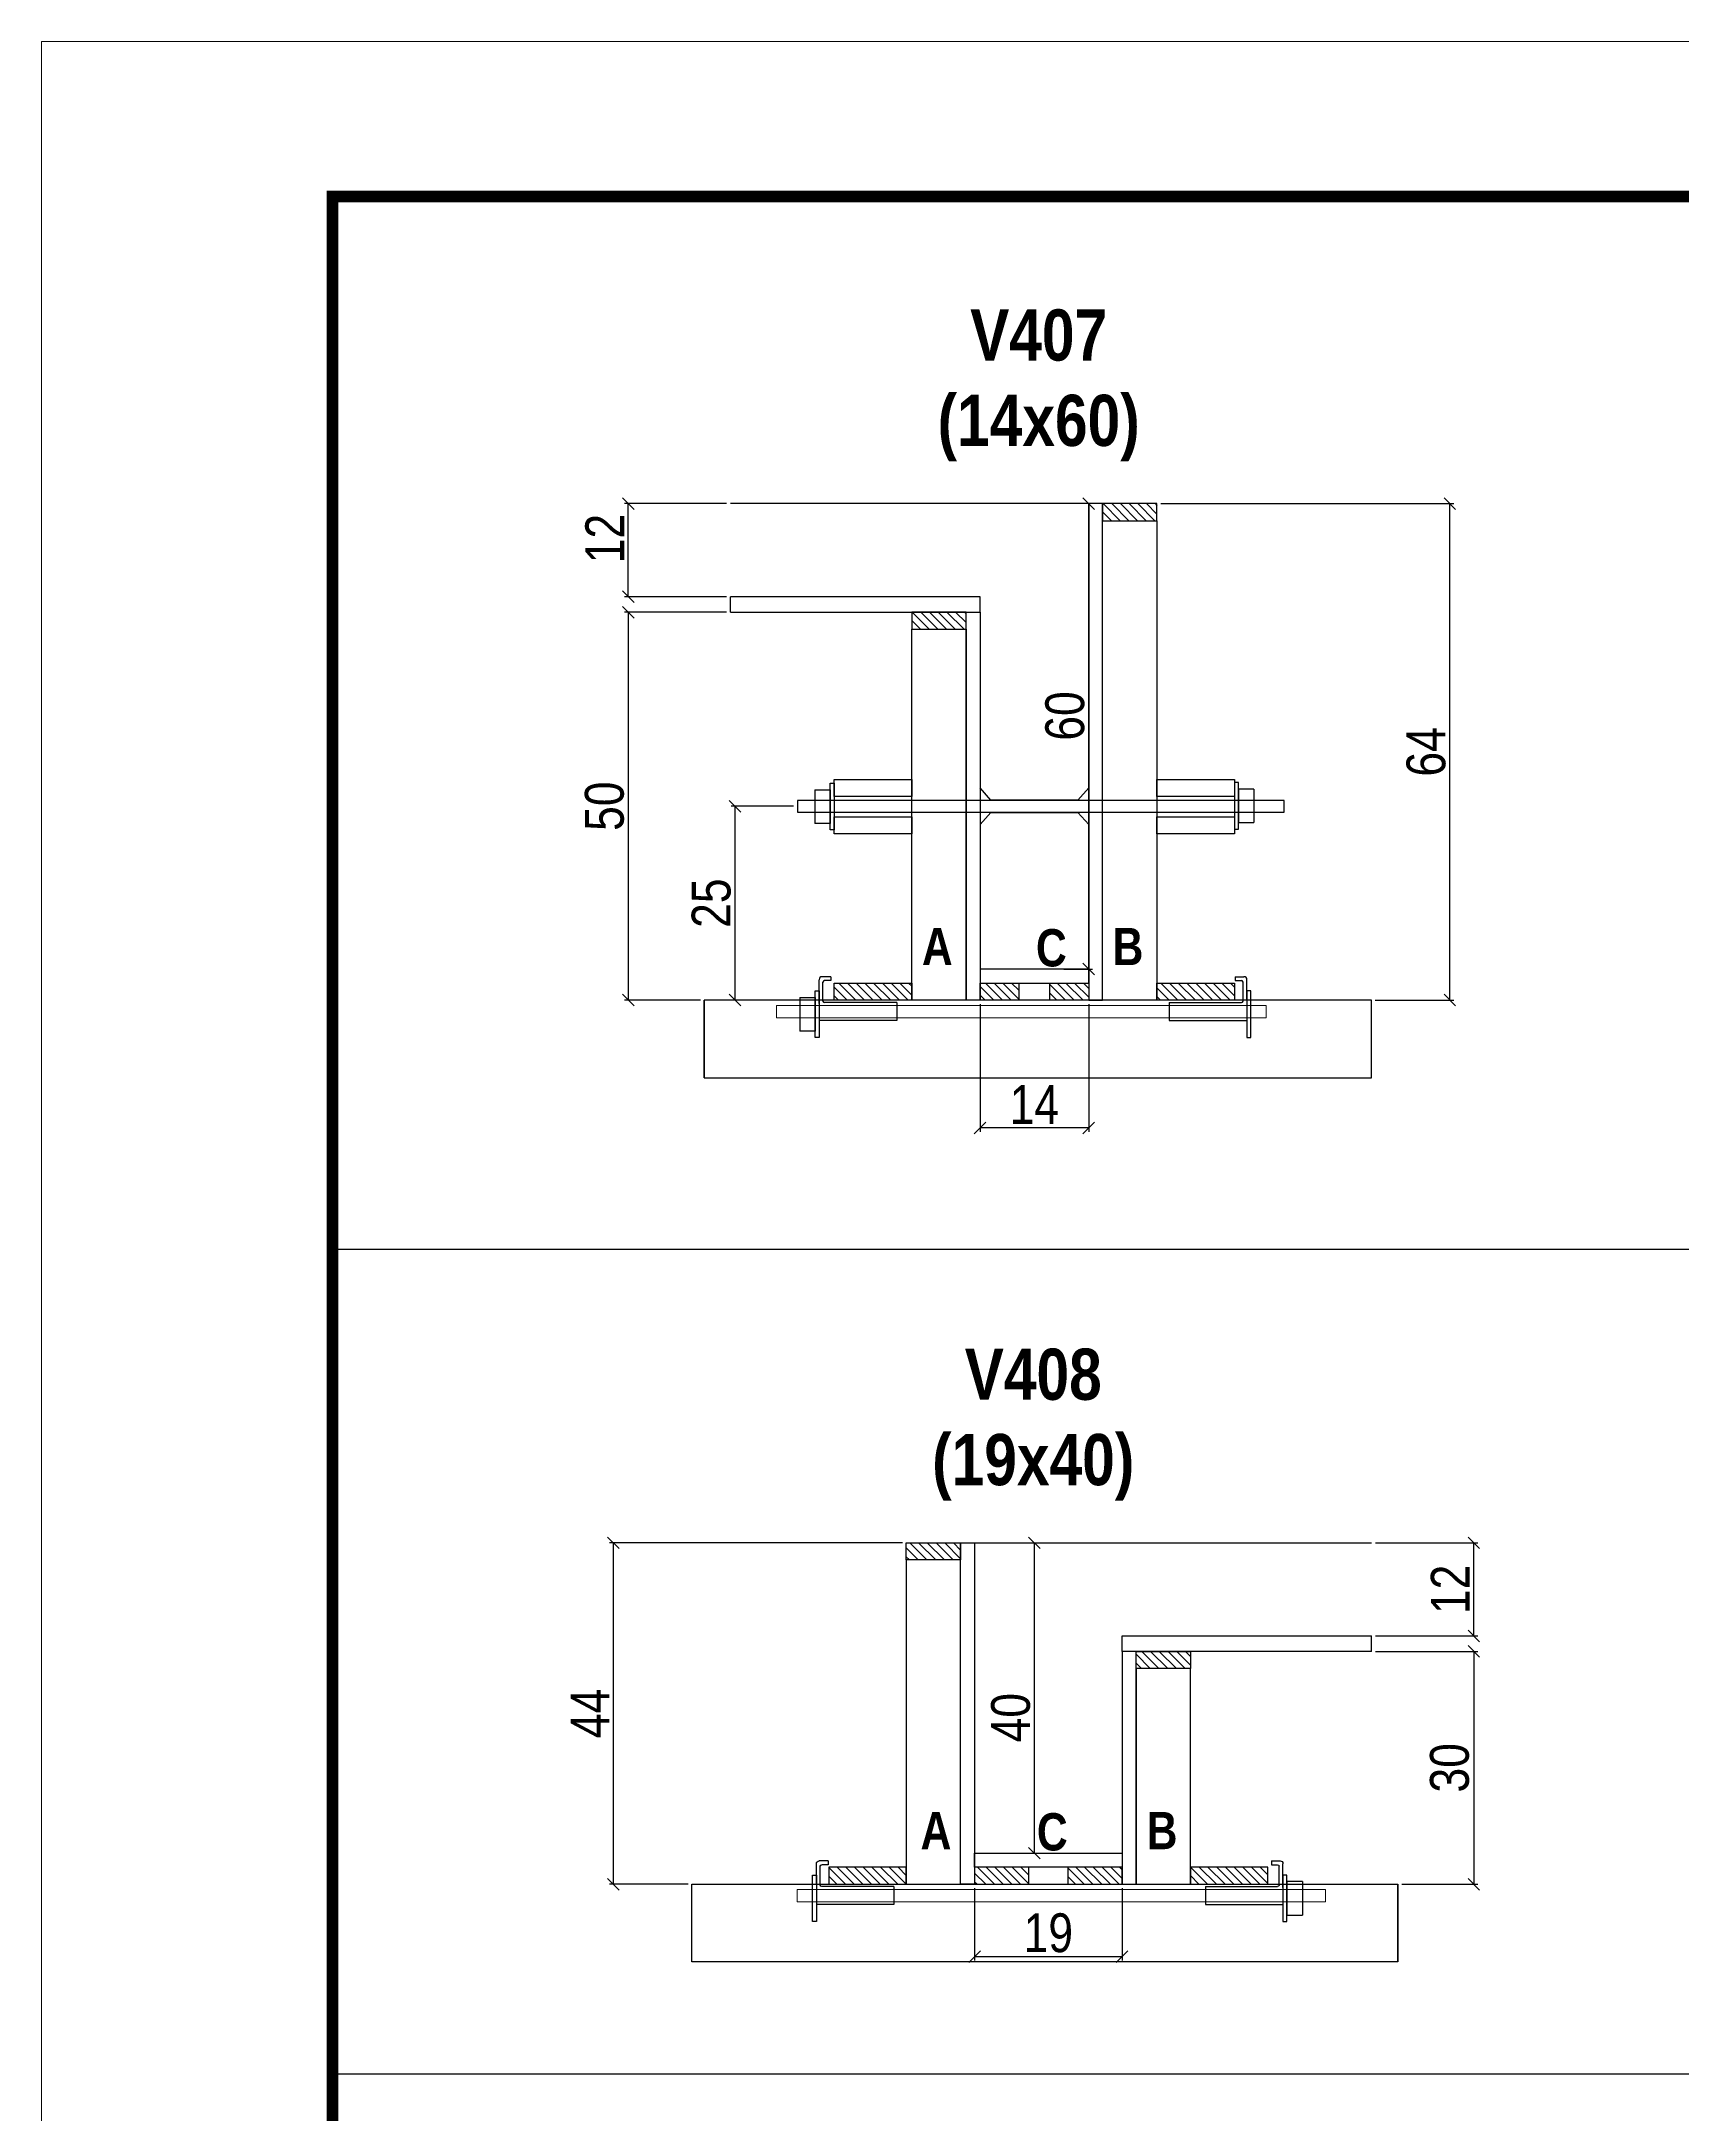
# Model space of a CAD drawing. Extents: x -3394 to 16474, y -5031 to 14397.
# Drawn here: x 5857 to 6280, y 11565 to 12099 of the extents above; entities that cross this region are included whole.
import ezdxf

# ---------------------------------------------------------------- set-up
doc = ezdxf.new("R2010")
doc.units = 0
doc.linetypes.add('DASHED', pattern=[0.75, 0.5, -0.25])
doc.layers.get('0').update_dxf_attribs({"linetype": 'CONTINUOUS'})
doc.layers.get('Defpoints').update_dxf_attribs({"linetype": 'CONTINUOUS'})
for name, color, linetype in [('1HACHURA MADEIRAS', 1, 'CONTINUOUS'), ('barrote', 251, 'CONTINUOUS'), ('COTA', 241, 'CONTINUOUS'), ('detalhes', 4, 'CONTINUOUS'), ('NOMENCLATURA', 7, 'CONTINUOUS'), ('Painéis', 200, 'CONTINUOUS'), ('presilha', 1, 'CONTINUOUS'), ('SARR_2.2x10', 60, 'CONTINUOUS'), ('SARR_2.2x7', 40, 'CONTINUOUS'), ('SARR_3.5x7', 81, 'CONTINUOUS'), ('Tubo de PVC', 51, 'CONTINUOUS')]:
    doc.layers.add(name, color=color, linetype=linetype)
for name, color, linetype, lineweight in [('CONCRETO', 251, 'CONTINUOUS', 25), ('Folhas', 255, 'CONTINUOUS', 9), ('SARRAFO DE PRESSAO', 251, 'DASHED', 9), ('SCO-___-LAJ', 2, 'CONTINUOUS', 0)]:
    doc.layers.add(name, color=color, linetype=linetype, lineweight=lineweight)
doc.styles.add('COTA TECNICA 2X', font='techl___.ttf', dxfattribs={"height": 10})
doc.styles.add('TECNICA', font='techb___.ttf', dxfattribs={"height": 10})
doc.dimstyles.new('SECAO', dxfattribs={"dimscale": 0.333333, "dimtxt": 5, "dimasz": 9, "dimexe": 3, "dimexo": 3, "dimgap": 3, "dimtad": 1, "dimdec": 1, "dimlfac": 0.5, "dimzin": 12, "dimdsep": 46, "dimtxsty": 'COTA TECNICA 2X', "dimblk1": 'OBLIQUE', "dimblk2": 'OBLIQUE', "dimsah": 1, "dimcen": 0.9, "dimclrd": 4, "dimclre": 4, "dimclrt": 240, "dimadec": 1, "dimazin": 3, "dimtfac": 1, "dimtdec": 1, "dimtmove": 0, "dimatfit": 3, "dimfxl": 1, "dimtolj": 1, "dimtzin": 12, "dimarcsym": 0})

# ---------------------------------------------------------------- blocks, each defined once
blk = doc.blocks.new('9999999999')
at = {"layer": 'Folhas'}
blk.add_lwpolyline([(98138.98, 34190.21), (99623.98, 34190.21), (99623.98, 35240.21), (98138.98, 35240.21)], close=True, dxfattribs=at)
at = {"layer": 'Folhas', "color": 30, "const_width": 3}
blk.add_lwpolyline([(98213.98, 34230.21), (99583.98, 34230.21), (99583.98, 35200.21), (98213.98, 35200.21)], close=True, dxfattribs=at)
blk = doc.blocks.new('_Oblique')
at = {"color": 0, "linetype": 'ByBlock', "lineweight": -2}
blk.add_line((-0.5, -0.5), (0.5, 0.5), dxfattribs=at)
blk = doc.blocks.new('*D266')
at = {"layer": 'COTA', "color": 4, "lineweight": -2, "transparency": 16777216}
for p, q in [((6099.08, 11851.25), (6099.08, 11818.29)), ((6127.08, 11851.25), (6127.08, 11818.29)), ((6127.08, 11819.29), (6099.08, 11819.29))]:
    blk.add_line(p, q, dxfattribs=at)
at = {"layer": 'Defpoints', "color": 0, "transparency": 16777216}
for p in [(6099.08, 11852.25), (6127.08, 11852.25), (6099.08, 11819.29)]:
    blk.add_point(p, dxfattribs=at)
at = {"layer": 'COTA', "color": 4, "lineweight": -2, "transparency": 16777216, "xscale": 3, "yscale": 3, "zscale": 3, "rotation": 180}
blk.add_blockref('_Oblique', (6099.08, 11819.29), dxfattribs=at)
at = {"layer": 'COTA', "color": 4, "lineweight": -2, "transparency": 16777216, "xscale": 3, "yscale": 3, "zscale": 3}
blk.add_blockref('_Oblique', (6127.08, 11819.29), dxfattribs=at)
at = {"layer": 'COTA', "color": 240, "transparency": 16777216, "insert": (6113.08, 11825.36), "char_height": 10, "attachment_point": 5, "style": 'COTA TECNICA 2X'}
blk.add_mtext('\\A1;14', dxfattribs=at)
blk = doc.blocks.new('PRESILHA METÁLICA 1')
at = {"layer": 'presilha'}
for p, q in [((7.5, 10.64), (7.5, 19.86)), ((12, 21), (8.64, 21)), ((9, 11.57), (9, 18.93)), ((12, 19.5), (9.57, 19.5)), ((12, 21), (12, 19.5)), ((0, 13), (6, 13)), ((0, 13), (0, 0)), ((6, 15.5), (7.5, 15.5)), ((6, -2.5), (6, 15.5)), ((6, 13), (6, 0)), ((7.5, 15.5), (7.5, -2.5)), ((37.5, 11), (9.57, 11)), ((37.5, 11), (37.5, 4.1)), ((6, 0), (0, 0)), ((37.5, 4.1), (7.5, 4.1)), ((7.5, -2.5), (6, -2.5))]:
    blk.add_line(p, q, dxfattribs=at)
for centre, radius, start, end in [((8.64, 19.86), 1.14, 90, 180), ((9.57, 18.93), 0.57, 90, 180), ((9.57, 11.57), 0.57, 180, 270)]:
    blk.add_arc(centre, radius, start, end, dxfattribs=at)
blk = doc.blocks.new('PRESILHA METÁLICA 2')
at = {"layer": 'presilha'}
for p, q in [((-5.25, 23.5), (-5.25, 22)), ((-5.25, 23.5), (-1.89, 23.5)), ((-5.25, 22), (-2.82, 22)), ((-2.25, 14.07), (-2.25, 21.43)), ((-0.75, 14.64), (-0.75, 22.36)), ((0.75, 18), (-0.75, 18)), ((-0.75, 18), (-0.75, 0)), ((0.75, 0), (0.75, 18)), ((-30.75, 13.5), (-30.75, 6.6)), ((-30.75, 13.5), (-2.82, 13.5)), ((-30.75, 6.6), (-0.75, 6.6)), ((-0.75, 0), (0.75, 0))]:
    blk.add_line(p, q, dxfattribs=at)
for centre, radius, start, end in [((-2.82, 21.43), 0.57, 0, 90), ((-1.89, 22.36), 1.14, 0, 90), ((-2.82, 14.07), 0.57, 270, 0)]:
    blk.add_arc(centre, radius, start, end, dxfattribs=at)
blk = doc.blocks.new('*D267')
at = {"layer": 'COTA', "color": 4, "lineweight": -2, "transparency": 16777216}
for p, q in [((6033.78, 11952.25), (6007.43, 11952.25)), ((6008.43, 11952.25), (6008.43, 11852.25)), ((6027.02, 11852.25), (6007.43, 11852.25))]:
    blk.add_line(p, q, dxfattribs=at)
at = {"layer": 'Defpoints', "color": 0, "transparency": 16777216}
for p in [(6034.78, 11952.25), (6008.43, 11852.25), (6028.02, 11852.25)]:
    blk.add_point(p, dxfattribs=at)
at = {"layer": 'COTA', "color": 4, "lineweight": -2, "transparency": 16777216, "xscale": 3, "yscale": 3, "zscale": 3}
for p, rotation in [((6008.43, 11952.25), 90), ((6008.43, 11852.25), 270)]:
    blk.add_blockref('_Oblique', p, dxfattribs=dict(at, rotation=rotation))
at = {"layer": 'COTA', "color": 240, "transparency": 16777216, "insert": (6002.32, 11902.25), "char_height": 10, "attachment_point": 5, "rotation": 90, "style": 'COTA TECNICA 2X'}
blk.add_mtext('\\A1;50', dxfattribs=at)
blk = doc.blocks.new('*D268')
at = {"layer": 'COTA', "color": 4, "lineweight": -2, "transparency": 16777216}
for p, q in [((6127.08, 11860.25), (6127.08, 11980.25)), ((6120.66, 11860.25), (6128.08, 11860.25))]:
    blk.add_line(p, q, dxfattribs=at)
at = {"layer": 'Defpoints', "color": 0, "transparency": 16777216}
for p in [(6127.08, 11980.25), (6127.08, 11980.25), (6119.66, 11860.25)]:
    blk.add_point(p, dxfattribs=at)
at = {"layer": 'COTA', "color": 4, "lineweight": -2, "transparency": 16777216, "xscale": 3, "yscale": 3, "zscale": 3}
for p, rotation in [((6127.08, 11980.25), 90), ((6127.08, 11860.25), 270)]:
    blk.add_blockref('_Oblique', p, dxfattribs=dict(at, rotation=rotation))
at = {"layer": 'COTA', "color": 240, "transparency": 16777216, "insert": (6120.98, 11925.51), "char_height": 10, "attachment_point": 5, "rotation": 90, "style": 'COTA TECNICA 2X'}
blk.add_mtext('\\A1;60', dxfattribs=at)
blk = doc.blocks.new('*D269')
at = {"layer": 'COTA', "color": 4, "lineweight": -2, "transparency": 16777216}
for p, q in [((6033.78, 11980.25), (6007.43, 11980.25)), ((6008.43, 11956.25), (6008.43, 11980.25)), ((6033.78, 11956.25), (6007.43, 11956.25))]:
    blk.add_line(p, q, dxfattribs=at)
at = {"layer": 'Defpoints', "color": 0, "transparency": 16777216}
for p in [(6008.43, 11980.25), (6034.78, 11980.25), (6034.78, 11956.25)]:
    blk.add_point(p, dxfattribs=at)
at = {"layer": 'COTA', "color": 4, "lineweight": -2, "transparency": 16777216, "xscale": 3, "yscale": 3, "zscale": 3}
for p, rotation in [((6008.43, 11980.25), 90), ((6008.43, 11956.25), 270)]:
    blk.add_blockref('_Oblique', p, dxfattribs=dict(at, rotation=rotation))
at = {"layer": 'COTA', "color": 240, "transparency": 16777216, "insert": (6002.37, 11971.25), "char_height": 10, "attachment_point": 5, "rotation": 90, "style": 'COTA TECNICA 2X'}
blk.add_mtext('\\A1;12', dxfattribs=at)
blk = doc.blocks.new('*D270')
at = {"layer": 'COTA', "color": 4, "lineweight": -2, "transparency": 16777216}
for p, q in [((6145.68, 11980.25), (6221.15, 11980.25)), ((6220.15, 11852.25), (6220.15, 11980.25)), ((6200.94, 11852.25), (6221.15, 11852.25))]:
    blk.add_line(p, q, dxfattribs=at)
at = {"layer": 'Defpoints', "color": 0, "transparency": 16777216}
for p in [(6144.68, 11980.25), (6220.15, 11980.25), (6199.94, 11852.25)]:
    blk.add_point(p, dxfattribs=at)
at = {"layer": 'COTA', "color": 4, "lineweight": -2, "transparency": 16777216, "xscale": 3, "yscale": 3, "zscale": 3}
for p, rotation in [((6220.15, 11980.25), 90), ((6220.15, 11852.25), 270)]:
    blk.add_blockref('_Oblique', p, dxfattribs=dict(at, rotation=rotation))
at = {"layer": 'COTA', "color": 240, "transparency": 16777216, "insert": (6214.05, 11916.25), "char_height": 10, "attachment_point": 5, "rotation": 90, "style": 'COTA TECNICA 2X'}
blk.add_mtext('\\A1;64', dxfattribs=at)
blk = doc.blocks.new('*D271')
at = {"layer": 'COTA', "color": 4, "lineweight": -2, "transparency": 16777216}
for p, q in [((6051, 11902.25), (6034.94, 11902.25)), ((6035.94, 11852.25), (6035.94, 11902.25)), ((6060.48, 11852.25), (6034.94, 11852.25))]:
    blk.add_line(p, q, dxfattribs=at)
at = {"layer": 'Defpoints', "color": 0, "transparency": 16777216}
for p in [(6035.94, 11902.25), (6052, 11902.25), (6061.48, 11852.25)]:
    blk.add_point(p, dxfattribs=at)
at = {"layer": 'COTA', "color": 4, "lineweight": -2, "transparency": 16777216, "xscale": 3, "yscale": 3, "zscale": 3}
for p, rotation in [((6035.94, 11902.25), 90), ((6035.94, 11852.25), 270)]:
    blk.add_blockref('_Oblique', p, dxfattribs=dict(at, rotation=rotation))
at = {"layer": 'COTA', "color": 240, "transparency": 16777216, "insert": (6029.84, 11877.25), "char_height": 10, "attachment_point": 5, "rotation": 90, "style": 'COTA TECNICA 2X'}
blk.add_mtext('\\A1;25', dxfattribs=at)
blk = doc.blocks.new('*D286')
at = {"layer": 'COTA', "color": 4, "lineweight": -2, "transparency": 16777216}
for p, q in [((6097.68, 11623.34), (6097.68, 11604.66)), ((6135.68, 11623.34), (6135.68, 11604.66)), ((6097.68, 11605.66), (6135.68, 11605.66))]:
    blk.add_line(p, q, dxfattribs=at)
at = {"layer": 'Defpoints', "color": 0, "transparency": 16777216}
for p in [(6097.68, 11624.34), (6135.68, 11624.34), (6135.68, 11605.66)]:
    blk.add_point(p, dxfattribs=at)
at = {"layer": 'COTA', "color": 4, "lineweight": -2, "transparency": 16777216, "xscale": 3, "yscale": 3, "zscale": 3, "rotation": 180}
blk.add_blockref('_Oblique', (6097.68, 11605.66), dxfattribs=at)
at = {"layer": 'COTA', "color": 4, "lineweight": -2, "transparency": 16777216, "xscale": 3, "yscale": 3, "zscale": 3}
blk.add_blockref('_Oblique', (6135.68, 11605.66), dxfattribs=at)
at = {"layer": 'COTA', "color": 240, "transparency": 16777216, "insert": (6116.68, 11611.75), "char_height": 10, "attachment_point": 5, "style": 'COTA TECNICA 2X'}
blk.add_mtext('\\A1;19', dxfattribs=at)
blk = doc.blocks.new('*D287')
at = {"layer": 'COTA', "color": 4, "lineweight": -2, "transparency": 16777216}
for p, q in [((6200.98, 11684.34), (6227.33, 11684.34)), ((6226.33, 11684.34), (6226.33, 11624.34)), ((6207.74, 11624.34), (6227.33, 11624.34))]:
    blk.add_line(p, q, dxfattribs=at)
at = {"layer": 'Defpoints', "color": 0, "transparency": 16777216}
for p in [(6199.98, 11684.34), (6206.74, 11624.34), (6226.33, 11624.34)]:
    blk.add_point(p, dxfattribs=at)
at = {"layer": 'COTA', "color": 4, "lineweight": -2, "transparency": 16777216, "xscale": 3, "yscale": 3, "zscale": 3}
for p, rotation in [((6226.33, 11684.34), 90), ((6226.33, 11624.34), 270)]:
    blk.add_blockref('_Oblique', p, dxfattribs=dict(at, rotation=rotation))
at = {"layer": 'COTA', "color": 240, "transparency": 16777216, "insert": (6220.11, 11654.34), "char_height": 10, "attachment_point": 5, "rotation": 90, "style": 'COTA TECNICA 2X'}
blk.add_mtext('\\A1;30', dxfattribs=at)
blk = doc.blocks.new('*D288')
at = {"layer": 'COTA', "color": 4, "lineweight": -2, "transparency": 16777216}
for p, q in [((6098.68, 11712.34), (6114.11, 11712.34)), ((6113.11, 11632.34), (6113.11, 11712.34)), ((6098.68, 11632.34), (6114.11, 11632.34))]:
    blk.add_line(p, q, dxfattribs=at)
at = {"layer": 'Defpoints', "color": 0, "transparency": 16777216}
for p in [(6097.68, 11712.34), (6113.11, 11712.34), (6097.68, 11632.34)]:
    blk.add_point(p, dxfattribs=at)
at = {"layer": 'COTA', "color": 4, "lineweight": -2, "transparency": 16777216, "xscale": 3, "yscale": 3, "zscale": 3}
for p, rotation in [((6113.11, 11712.34), 90), ((6113.11, 11632.34), 270)]:
    blk.add_blockref('_Oblique', p, dxfattribs=dict(at, rotation=rotation))
at = {"layer": 'COTA', "color": 240, "transparency": 16777216, "insert": (6107.01, 11667.26), "char_height": 10, "attachment_point": 5, "rotation": 90, "style": 'COTA TECNICA 2X'}
blk.add_mtext('\\A1;40', dxfattribs=at)
blk = doc.blocks.new('*D289')
at = {"layer": 'COTA', "color": 4, "lineweight": -2, "transparency": 16777216}
for p, q in [((6200.98, 11712.34), (6227.33, 11712.34)), ((6226.33, 11688.34), (6226.33, 11712.34)), ((6200.98, 11688.34), (6227.33, 11688.34))]:
    blk.add_line(p, q, dxfattribs=at)
at = {"layer": 'Defpoints', "color": 0, "transparency": 16777216}
for p in [(6199.98, 11712.34), (6226.33, 11712.34), (6199.98, 11688.34)]:
    blk.add_point(p, dxfattribs=at)
at = {"layer": 'COTA', "color": 4, "lineweight": -2, "transparency": 16777216, "xscale": 3, "yscale": 3, "zscale": 3}
for p, rotation in [((6226.33, 11712.34), 90), ((6226.33, 11688.34), 270)]:
    blk.add_blockref('_Oblique', p, dxfattribs=dict(at, rotation=rotation))
at = {"layer": 'COTA', "color": 240, "transparency": 16777216, "insert": (6220.27, 11700.34), "char_height": 10, "attachment_point": 5, "rotation": 90, "style": 'COTA TECNICA 2X'}
blk.add_mtext('\\A1;12', dxfattribs=at)
blk = doc.blocks.new('*D290')
at = {"layer": 'COTA', "color": 4, "lineweight": -2, "transparency": 16777216}
for p, q in [((6079.08, 11712.34), (6003.61, 11712.34)), ((6004.61, 11624.34), (6004.61, 11712.34)), ((6023.82, 11624.34), (6003.61, 11624.34))]:
    blk.add_line(p, q, dxfattribs=at)
at = {"layer": 'Defpoints', "color": 0, "transparency": 16777216}
for p in [(6004.61, 11712.34), (6080.08, 11712.34), (6024.82, 11624.34)]:
    blk.add_point(p, dxfattribs=at)
at = {"layer": 'COTA', "color": 4, "lineweight": -2, "transparency": 16777216, "xscale": 3, "yscale": 3, "zscale": 3}
for p, rotation in [((6004.61, 11712.34), 90), ((6004.61, 11624.34), 270)]:
    blk.add_blockref('_Oblique', p, dxfattribs=dict(at, rotation=rotation))
at = {"layer": 'COTA', "color": 240, "transparency": 16777216, "insert": (5998.54, 11668.34), "char_height": 10, "attachment_point": 5, "rotation": 90, "style": 'COTA TECNICA 2X'}
blk.add_mtext('\\A1;44', dxfattribs=at)

msp = doc.modelspace()

# ---------------------------------------------------------------- hatches: boundary and pattern name
at = {"layer": 'SARR_2.2x10'}
h = msp.add_hatch(dxfattribs=at)
h.set_pattern_fill('ANSI31', color=256, scale=0.5, angle=90)
h.set_pattern_definition([(135, (39159.302, -111659.9244), (-1.122532015, -1.122532015), [])])
h.paths.add_polyline_path([(6061.48, 11856.65), (6061.48, 11852.25), (6081.48, 11852.25), (6081.48, 11856.65)])
h = msp.add_hatch(dxfattribs=at)
h.set_pattern_fill('ANSI31', color=256, scale=0.5, angle=90)
h.set_pattern_definition([(135, (39262.502, -111659.9244), (-1.122532015, -1.122532015), [])])
h.paths.add_polyline_path([(6144.68, 11856.65), (6144.68, 11852.25), (6164.68, 11852.25), (6164.68, 11856.65)])
h = msp.add_hatch(dxfattribs=at)
h.set_pattern_fill('ANSI31', color=256, scale=0.5, angle=90)
h.set_pattern_definition([(135, (39271.1041, -111887.8332), (-1.122532015, -1.122532015), [])])
h.paths.add_polyline_path([(6080.08, 11628.74), (6080.08, 11624.34), (6060.08, 11624.34), (6060.08, 11628.74)])
h = msp.add_hatch(dxfattribs=at)
h.set_pattern_fill('ANSI31', color=256, scale=0.5, angle=90)
h.set_pattern_definition([(135, (39157.9041, -111887.8332), (-1.122532015, -1.122532015), [])])
h.paths.add_polyline_path([(6173.28, 11628.74), (6173.28, 11624.34), (6153.28, 11624.34), (6153.28, 11628.74)])
at = {"layer": 'SARR_2.2x7'}
h = msp.add_hatch(dxfattribs=at)
h.set_pattern_fill('ANSI31', color=256, scale=0.5, angle=90)
h.set_pattern_definition([(135, (39153.302, -111536.3244), (-1.122532015, -1.122532015), [])])
h.paths.add_polyline_path([(6130.68, 11980.25), (6130.68, 11975.85), (6144.68, 11975.85), (6144.68, 11980.25)])
h = msp.add_hatch(dxfattribs=at)
h.set_pattern_fill('ANSI31', color=256, scale=0.5, angle=90)
h.set_pattern_definition([(135, (39104.102, -111564.3244), (-1.122532015, -1.122532015), [])])
h.paths.add_polyline_path([(6081.48, 11952.25), (6081.48, 11947.85), (6095.48, 11947.85), (6095.48, 11952.25)])
h = msp.add_hatch(dxfattribs=at)
h.set_pattern_fill('ANSI31', color=256, scale=0.5, angle=90)
h.set_pattern_definition([(135, (39286.902, -111659.9244), (-1.122532015, -1.122532015), [])])
h.paths.add_polyline_path([(6099.08, 11856.65), (6099.08, 11852.25), (6109.08, 11852.25), (6109.08, 11856.65)])
h = msp.add_hatch(dxfattribs=at)
h.set_pattern_fill('ANSI31', color=256, scale=0.5, angle=90)
h.set_pattern_definition([(135, (39300.902, -111659.9244), (-1.122532015, -1.122532015), [])])
h.paths.add_polyline_path([(6117.08, 11856.65), (6117.08, 11852.25), (6127.08, 11852.25), (6127.08, 11856.65)])
h = msp.add_hatch(dxfattribs=at)
h.set_pattern_fill('ANSI31', color=256, scale=0.5, angle=90)
h.set_pattern_definition([(135, (39161.9041, -111804.2332), (-1.122532015, -1.122532015), [])])
h.paths.add_polyline_path([(6094.08, 11712.34), (6094.08, 11707.94), (6080.08, 11707.94), (6080.08, 11712.34)])
h = msp.add_hatch(dxfattribs=at)
h.set_pattern_fill('ANSI31', color=256, scale=0.5, angle=90)
h.set_pattern_definition([(135, (39102.7041, -111832.2332), (-1.122532015, -1.122532015), [])])
h.paths.add_polyline_path([(6153.28, 11684.34), (6153.28, 11679.94), (6139.28, 11679.94), (6139.28, 11684.34)])
h = msp.add_hatch(dxfattribs=at)
h.set_pattern_fill('ANSI31', color=256, scale=0.5, angle=90)
h.set_pattern_definition([(135, (39309.5041, -111887.8332), (-1.122532015, -1.122532015), [])])
h.paths.add_polyline_path([(6111.68, 11628.74), (6111.68, 11624.34), (6097.68, 11624.34), (6097.68, 11628.74)])
h = msp.add_hatch(dxfattribs=at)
h.set_pattern_fill('ANSI31', color=256, scale=0.5, angle=90)
h.set_pattern_definition([(135, (39285.5041, -111887.8332), (-1.122532015, -1.122532015), [])])
h.paths.add_polyline_path([(6135.68, 11628.74), (6135.68, 11624.34), (6121.68, 11624.34), (6121.68, 11628.74)])

# ---------------------------------------------------------------- linework, layer by layer
at = {"layer": '1HACHURA MADEIRAS', "elevation": 0}
for points in [[(6061.48, 11909.15), (6081.48, 11909.15), (6081.48, 11904.75), (6061.48, 11904.75)], [(6061.48, 11899.55), (6081.48, 11899.55), (6081.48, 11895.15), (6061.48, 11895.15)]]:
    msp.add_lwpolyline(points, close=True, dxfattribs=at)
at = {"layer": '1HACHURA MADEIRAS'}
for points in [[(6144.68, 11909.15), (6164.68, 11909.15), (6164.68, 11904.75), (6144.68, 11904.75)], [(6144.68, 11899.55), (6164.68, 11899.55), (6164.68, 11895.15), (6144.68, 11895.15)]]:
    msp.add_lwpolyline(points, close=True, dxfattribs=at)
at = {"layer": 'barrote', "elevation": 0}
for points in [[(6028.02, 11832.25), (6199.94, 11832.25), (6199.94, 11852.25), (6028.02, 11852.25)], [(6206.74, 11604.34), (6024.82, 11604.34), (6024.82, 11624.34), (6206.74, 11624.34)]]:
    msp.add_lwpolyline(points, close=True, dxfattribs=at)
at = {"layer": 'CONCRETO', "linetype": 'Continuous'}
for p, q in [((6127.08, 11980.25), (6034.78, 11980.25)), ((6097.68, 11712.34), (6199.98, 11712.34))]:
    msp.add_line(p, q, dxfattribs=at)
at = {"layer": 'COTA', "linetype": 'Continuous'}
for p, q in [((5932.21, 11788.06), (7302.21, 11788.06)), ((5932.21, 11575.45), (7302.21, 11575.45))]:
    msp.add_line(p, q, dxfattribs=at)
at = {"layer": 'detalhes', "color": 250}
for p, q in [((6028.02, 11832.25), (6028.02, 11852.25)), ((6206.74, 11604.34), (6206.74, 11624.34))]:
    msp.add_line(p, q, dxfattribs=at)
at = {"layer": 'Painéis', "linetype": 'Continuous'}
for p, q in [((6034.78, 11952.25), (6034.78, 11956.25)), ((6199.98, 11684.34), (6199.98, 11688.34))]:
    msp.add_line(p, q, dxfattribs=at)
at = {"layer": 'Painéis', "linetype": 'Continuous', "elevation": 0}
for points in [[(6130.68, 11852.25), (6130.68, 11980.25), (6127.08, 11980.25), (6127.08, 11852.25)], [(6095.48, 11852.25), (6095.48, 11952.25), (6099.08, 11952.25), (6099.08, 11852.25)], [(6127.08, 11860.25), (6099.08, 11860.25), (6099.08, 11856.65), (6127.08, 11856.65)], [(6094.08, 11624.34), (6094.08, 11712.34), (6097.68, 11712.34), (6097.68, 11624.34)], [(6139.28, 11624.34), (6139.28, 11684.34), (6135.68, 11684.34), (6135.68, 11624.34)], [(6097.68, 11632.34), (6135.68, 11632.34), (6135.68, 11628.74), (6097.68, 11628.74)]]:
    msp.add_lwpolyline(points, close=True, dxfattribs=at)
for points in [[(6034.78, 11952.25), (6099.08, 11952.25), (6099.08, 11956.25), (6034.78, 11956.25)], [(6199.98, 11684.34), (6135.68, 11684.34), (6135.68, 11688.34), (6199.98, 11688.34)]]:
    msp.add_lwpolyline(points, dxfattribs=at)
at = {"layer": 'presilha'}
for p, q in [((6060.48, 11908.15, 0), (6061.48, 11908.15, 0)), ((6060.48, 11896.15, 0), (6060.48, 11908.15, 0)), ((6061.48, 11908.15, 0), (6061.48, 11896.15, 0)), ((6165.68, 11908.35), (6164.68, 11908.35)), ((6164.68, 11908.35), (6164.68, 11896.35)), ((6165.68, 11896.35), (6165.68, 11908.35)), ((6056.48, 11906.49, 0), (6060.48, 11906.49, 0)), ((6056.48, 11906.49, 0), (6056.48, 11897.82, 0)), ((6060.48, 11906.49, 0), (6060.48, 11897.82, 0)), ((6169.68, 11906.68), (6165.68, 11906.68)), ((6165.68, 11906.68), (6165.68, 11898.01)), ((6169.68, 11906.68), (6169.68, 11898.01)), ((6060.48, 11897.82, 0), (6056.48, 11897.82, 0)), ((6165.68, 11898.01), (6169.68, 11898.01)), ((6061.48, 11896.15, 0), (6060.48, 11896.15, 0)), ((6164.68, 11896.35), (6165.68, 11896.35))]:
    msp.add_line(p, q, dxfattribs=at)
msp.add_lwpolyline([(6177.46, 11903.75), (6052, 11903.75), (6052, 11900.75), (6177.46, 11900.75)], close=True, dxfattribs=at)
at = {"layer": 'SARR_2.2x10', "elevation": 0}
for points in [[(6061.48, 11856.65), (6081.48, 11856.65), (6081.48, 11852.25), (6061.48, 11852.25)], [(6144.68, 11856.65), (6164.68, 11856.65), (6164.68, 11852.25), (6144.68, 11852.25)], [(6080.08, 11628.74), (6060.08, 11628.74), (6060.08, 11624.34), (6080.08, 11624.34)], [(6173.28, 11628.74), (6153.28, 11628.74), (6153.28, 11624.34), (6173.28, 11624.34)]]:
    msp.add_lwpolyline(points, close=True, dxfattribs=at)
at = {"layer": 'SARR_2.2x7', "elevation": 0}
for points in [[(6144.68, 11980.25), (6130.68, 11980.25), (6130.68, 11975.85), (6144.68, 11975.85)], [(6095.48, 11952.25), (6081.48, 11952.25), (6081.48, 11947.85), (6095.48, 11947.85)], [(6099.08, 11856.65), (6109.08, 11856.65), (6109.08, 11852.25), (6099.08, 11852.25)], [(6117.08, 11856.65), (6127.08, 11856.65), (6127.08, 11852.25), (6117.08, 11852.25)], [(6080.08, 11712.34), (6094.08, 11712.34), (6094.08, 11707.94), (6080.08, 11707.94)], [(6139.28, 11684.34), (6153.28, 11684.34), (6153.28, 11679.94), (6139.28, 11679.94)], [(6111.68, 11628.74), (6097.68, 11628.74), (6097.68, 11624.34), (6111.68, 11624.34)], [(6135.68, 11628.74), (6121.68, 11628.74), (6121.68, 11624.34), (6135.68, 11624.34)]]:
    msp.add_lwpolyline(points, close=True, dxfattribs=at)
at = {"layer": 'SARR_3.5x7', "elevation": 0}
for points in [[(6130.68, 11975.85), (6144.68, 11975.85), (6144.68, 11852.25), (6130.68, 11852.25)], [(6081.48, 11947.85), (6095.48, 11947.85), (6095.48, 11852.25), (6081.48, 11852.25)], [(6094.08, 11707.94), (6080.08, 11707.94), (6080.08, 11624.34), (6094.08, 11624.34)], [(6153.28, 11679.94), (6139.28, 11679.94), (6139.28, 11624.34), (6153.28, 11624.34)]]:
    msp.add_lwpolyline(points, close=True, dxfattribs=at)
at = {"layer": 'SCO-___-LAJ', "color": 1, "elevation": 0}
for points in [[(6046.63, 11850.91), (6172.79, 11850.91), (6172.79, 11847.71), (6046.63, 11847.71)], [(6188.13, 11623), (6051.97, 11623), (6051.97, 11619.8), (6188.13, 11619.8)]]:
    msp.add_lwpolyline(points, close=True, dxfattribs=at)
at = {"layer": 'Tubo de PVC'}
msp.add_lwpolyline([(6099.08, 11906.99), (6099.08, 11897.5), (6101.88, 11900.65), (6124.28, 11900.65), (6127.08, 11897.5), (6127.08, 11906.99), (6124.28, 11903.84), (6101.88, 11903.84)], close=True, dxfattribs=at)

# ---------------------------------------------------------------- block references
at = {"layer": 'presilha', "yscale": 0.6666666666666666, "zscale": 0.6666666666666666}
for name, p, xscale in [('PRESILHA METÁLICA 1', (6052.61, 11844.28), 0.6666666666666666), ('PRESILHA METÁLICA 2', (6168.36, 11842.61), 0.6666666666666666), ('PRESILHA METÁLICA 2', (6056.4, 11614.7), -0.6666666666666666), ('PRESILHA METÁLICA 1', (6182.15, 11616.37), -0.6666666666666666)]:
    msp.add_blockref(name, p, dxfattribs=dict(at, xscale=xscale))
at = {"layer": 'SARRAFO DE PRESSAO', "color": 6, "linetype": 'ByBlock'}
msp.add_blockref('9999999999', (-92281.77, -23140.8), dxfattribs=at)

# ---------------------------------------------------------------- texts
at = {"layer": 'detalhes', "style": 'TECNICA'}
for s, p in [('A', (6084.1, 11861.27)), ('C', (6113.49, 11860.95)), ('B', (6133.23, 11861.27)), ('A', (6083.75, 11633.36)), ('C', (6113.73, 11633.04)), ('B', (6142.02, 11633.36))]:
    msp.add_text(s, height=9.6, dxfattribs=at).set_placement(p)
at = {"layer": 'NOMENCLATURA', "char_height": 13.2, "attachment_point": 2, "style": 'TECNICA'}
for s, insert in [('V407\\P(14x60)', (6114.19, 12030.32)), ('V408\\P(19x40)', (6112.79, 11762.41))]:
    msp.add_mtext_dynamic_manual_height_columns(s, width=13.2, gutter_width=1, heights=[0], dxfattribs=dict(at, insert=insert))

# ---------------------------------------------------------------- dimensions: what is measured, and where the dimension line sits
at = {"layer": 'COTA'}
for base, p1, p2, angle, picture, middle in [((6008.43, 11980.25), (6034.78, 11956.25), (6034.78, 11980.25), 90, '*D269', (6008.43, 11971.25)), ((6127.08, 11980.25), (6119.66, 11860.25), (6127.08, 11980.25), 90, '*D268', (6127.08, 11925.51)), ((6220.15, 11980.25), (6199.94, 11852.25), (6144.68, 11980.25), 90, '*D270', (6220.15, 11916.25)), ((6099.08, 11819.29), (6127.08, 11852.25), (6099.08, 11852.25), 180, '*D266', (6113.08, 11819.29)), ((6004.61, 11712.34), (6024.82, 11624.34), (6080.08, 11712.34), 90, '*D290', (6004.61, 11668.34)), ((6113.11, 11712.34), (6097.68, 11632.34), (6097.68, 11712.34), 90, '*D288', (6113.11, 11667.26)), ((6226.33, 11712.34), (6199.98, 11688.34), (6199.98, 11712.34), 90, '*D289', (6226.33, 11700.34))]:
    dim = msp.add_linear_dim(base=base, p1=p1, p2=p2, angle=angle, dimstyle='SECAO', dxfattribs=at)
    dim.commit()
    dim.dimension.update_dxf_attribs({"geometry": picture, "text_midpoint": middle, "dimtype": 160})
for base, p1, p2, picture, middle in [((6008.43, 11852.25), (6034.78, 11952.25), (6028.02, 11852.25), '*D267', (6002.32, 11902.25)), ((6035.94, 11902.25), (6061.48, 11852.25), (6052, 11902.25), '*D271', (6029.84, 11877.25)), ((6226.33, 11624.34), (6199.98, 11684.34), (6206.74, 11624.34), '*D287', (6220.11, 11654.34))]:
    dim = msp.add_linear_dim(base=base, p1=p1, p2=p2, angle=90, dimstyle='SECAO', dxfattribs=at)
    dim.commit()
    dim.dimension.update_dxf_attribs({"geometry": picture, "text_midpoint": middle})
dim = msp.add_linear_dim(base=(6135.68, 11605.66), p1=(6097.68, 11624.34), p2=(6135.68, 11624.34), dimstyle='SECAO', dxfattribs=at)
dim.commit()
dim.dimension.update_dxf_attribs({"geometry": '*D286', "text_midpoint": (6116.68, 11605.66), "dimtype": 160})

doc.saveas('drawing.dxf')
